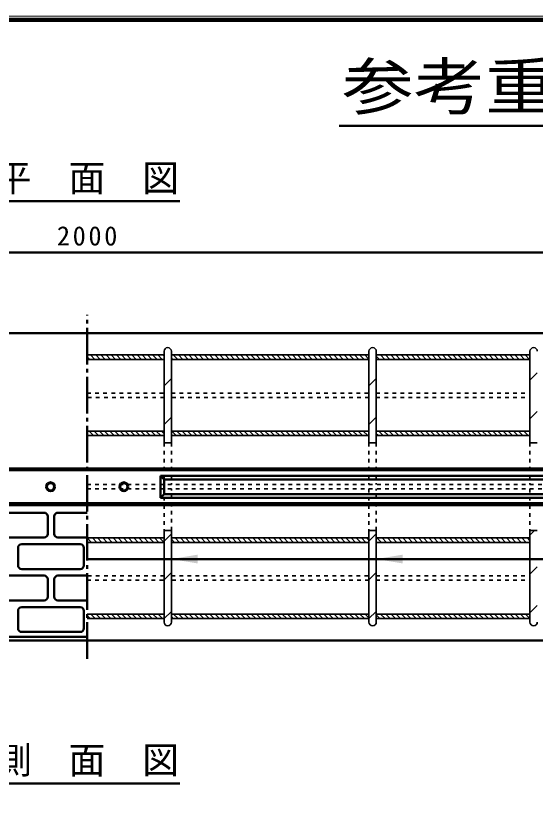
# Model space of a CAD drawing. Units: millimetres, scale not verified. Extents: x 100 to 4105, y 100 to 2870.
# Drawn here: x 2837 to 3548, y 1776 to 2870 of the extents above; entities that cross this region are included whole.
import ezdxf
from ezdxf.enums import TextEntityAlignment as Align

# ---------------------------------------------------------------- set-up
doc = ezdxf.new("R2010")
doc.units = ezdxf.units.MM
doc.header["$LTSCALE"] = 5
doc.linetypes.add('USER1', pattern=[2.2, 1, -1.2])
doc.linetypes.add('USER2', pattern=[13.4, 10, -1.2, 1, -1.2])
doc.layers.add('V-nasSTD', color=7, linetype='Continuous', lineweight=35)
doc.styles.add('ＭＳ ゴシック', font='')
doc.styles.get('ＭＳ ゴシック').set_extended_font_data('MS Gothic')

msp = doc.modelspace()

# ---------------------------------------------------------------- hatches: boundary and pattern name
at = {"layer": 'V-nasSTD'}
for points in [[(3085.35, 2133.983), (3049.35, 2127.983), (3085.35, 2121.983)], [(3365.35, 2133.983), (3329.35, 2127.983), (3365.35, 2121.983)]]:
    msp.add_hatch(color=256, dxfattribs=at).paths.add_polyline_path(points)

# ---------------------------------------------------------------- linework, layer by layer
at = {"layer": 'V-nasSTD', "lineweight": 100}
msp.add_line((4100, 2865), (105, 2865), dxfattribs=at)
at = {"layer": 'V-nasSTD', "lineweight": 50}
for p, q in [((3278.536, 2719.753), (4000.536, 2719.753)), ((2807.947, 2616.841), (3060.754, 2616.841)), ((1934.35, 2546.841), (3934.35, 2546.841)), ((3934.35, 2436.841), (1934.35, 2436.841)), ((3934.35, 2251.841), (1934.35, 2251.841)), ((3934.35, 2249.341), (1934.35, 2249.341)), ((3034.35, 2241.841), (3834.35, 2241.841)), ((3034.35, 2211.841), (3034.35, 2241.841)), ((3039.35, 2236.841), (3034.35, 2241.841)), ((3039.35, 2236.841), (3829.35, 2236.841)), ((3039.35, 2216.841), (3039.35, 2236.841)), ((3039.35, 2216.841), (3034.35, 2211.841)), ((3034.35, 2211.841), (3834.35, 2211.841)), ((3039.35, 2216.841), (3829.35, 2216.841)), ((3934.35, 2204.341), (1934.35, 2204.341)), ((1934.35, 2201.841), (3934.35, 2201.841)), ((2795.35, 2191.341), (2875.35, 2191.341)), ((2894.35, 2191.341), (2934.35, 2191.341)), ((2880.35, 2162.341), (2880.35, 2186.341)), ((2889.35, 2186.341), (2889.35, 2162.341)), ((2795.35, 2157.341), (2875.35, 2157.341)), ((2894.35, 2157.341), (2934.35, 2157.341)), ((2844.85, 2148.341), (2924.85, 2148.341)), ((2839.85, 2119.341), (2839.85, 2143.341)), ((2929.85, 2119.341), (2929.85, 2143.341)), ((2934.35, 2127.983), (4037.35, 2127.983)), ((2844.85, 2114.341), (2924.85, 2114.341)), ((2795.35, 2105.341), (2875.35, 2105.341)), ((2894.35, 2105.341), (2934.35, 2105.341)), ((2880.35, 2076.341), (2880.35, 2100.341)), ((2889.35, 2100.341), (2889.35, 2076.341)), ((2795.35, 2071.341), (2875.35, 2071.341)), ((2894.35, 2071.341), (2934.35, 2071.341)), ((2844.85, 2062.341), (2924.85, 2062.341)), ((2839.85, 2033.341), (2839.85, 2057.341)), ((2929.85, 2033.341), (2929.85, 2057.341)), ((2844.85, 2028.341), (2924.85, 2028.341)), ((1934.35, 2021.841), (2934.35, 2021.841)), ((1934.35, 2016.841), (3934.35, 2016.841)), ((2807.947, 1821.38), (3060.754, 1821.38))]:
    msp.add_line(p, q, dxfattribs=at)
at = {"layer": 'V-nasSTD', "linetype": 'USER2', "lineweight": 50}
msp.add_line((2934.35, 1991.841), (2934.35, 2461.841), dxfattribs=at)
at = {"layer": 'V-nasSTD'}
for p, q in [((3039.35, 2411.841), (3039.35, 2286.841)), ((3049.35, 2411.841), (3049.35, 2286.841)), ((3319.35, 2411.841), (3319.35, 2286.841)), ((3329.35, 2411.841), (3329.35, 2286.841)), ((3539.35, 2411.841), (3539.35, 2286.841)), ((2934.35, 2406.841), (3039.35, 2406.841)), ((2934.35, 2404.306), (2937.815, 2400.841)), ((2934.35, 2400.841), (3039.35, 2400.841)), ((2938.886, 2406.841), (2944.886, 2400.841)), ((2945.957, 2406.841), (2951.957, 2400.841)), ((2953.028, 2406.841), (2959.028, 2400.841)), ((2960.099, 2406.841), (2966.099, 2400.841)), ((2967.17, 2406.841), (2973.17, 2400.841)), ((2974.242, 2406.841), (2980.242, 2400.841)), ((2981.313, 2406.841), (2987.313, 2400.841)), ((2988.384, 2406.841), (2994.384, 2400.841)), ((2995.455, 2406.841), (3001.455, 2400.841)), ((3002.526, 2406.841), (3008.526, 2400.841)), ((3009.597, 2406.841), (3015.597, 2400.841)), ((3016.668, 2406.841), (3022.668, 2400.841)), ((3023.739, 2406.841), (3029.739, 2400.841)), ((3030.81, 2406.841), (3036.81, 2400.841)), ((3037.881, 2406.841), (3039.35, 2405.372)), ((3049.35, 2406.841), (3319.35, 2406.841)), ((3049.35, 2402.443), (3050.952, 2400.841)), ((3049.35, 2400.841), (3319.35, 2400.841)), ((3052.023, 2406.841), (3058.023, 2400.841)), ((3059.094, 2406.841), (3065.094, 2400.841)), ((3066.165, 2406.841), (3072.165, 2400.841)), ((3073.236, 2406.841), (3079.236, 2400.841)), ((3080.308, 2406.841), (3086.308, 2400.841)), ((3087.379, 2406.841), (3093.379, 2400.841)), ((3094.45, 2406.841), (3100.45, 2400.841)), ((3101.521, 2406.841), (3107.521, 2400.841)), ((3108.592, 2406.841), (3114.592, 2400.841)), ((3115.663, 2406.841), (3121.663, 2400.841)), ((3122.734, 2406.841), (3128.734, 2400.841)), ((3129.805, 2406.841), (3135.805, 2400.841)), ((3136.876, 2406.841), (3142.876, 2400.841)), ((3143.947, 2406.841), (3149.947, 2400.841)), ((3151.018, 2406.841), (3157.018, 2400.841)), ((3158.089, 2406.841), (3164.089, 2400.841)), ((3165.16, 2406.841), (3171.16, 2400.841)), ((3172.231, 2406.841), (3178.231, 2400.841)), ((3179.302, 2406.841), (3185.302, 2400.841)), ((3186.374, 2406.841), (3192.374, 2400.841)), ((3193.445, 2406.841), (3199.445, 2400.841)), ((3200.516, 2406.841), (3206.516, 2400.841)), ((3207.587, 2406.841), (3213.587, 2400.841)), ((3214.658, 2406.841), (3220.658, 2400.841)), ((3221.729, 2406.841), (3227.729, 2400.841)), ((3228.8, 2406.841), (3234.8, 2400.841)), ((3235.871, 2406.841), (3241.871, 2400.841)), ((3242.942, 2406.841), (3248.942, 2400.841)), ((3250.013, 2406.841), (3256.013, 2400.841)), ((3257.084, 2406.841), (3263.084, 2400.841)), ((3264.155, 2406.841), (3270.155, 2400.841)), ((3271.226, 2406.841), (3277.226, 2400.841)), ((3278.297, 2406.841), (3284.297, 2400.841)), ((3285.368, 2406.841), (3291.368, 2400.841)), ((3292.44, 2406.841), (3298.44, 2400.841)), ((3299.511, 2406.841), (3305.511, 2400.841)), ((3306.582, 2406.841), (3312.582, 2400.841)), ((3313.653, 2406.841), (3319.35, 2401.143)), ((3329.35, 2406.841), (3539.35, 2406.841)), ((3329.35, 2405.286), (3333.795, 2400.841)), ((3329.35, 2400.841), (3539.35, 2400.841)), ((3334.866, 2406.841), (3340.866, 2400.841)), ((3341.937, 2406.841), (3347.937, 2400.841)), ((3349.008, 2406.841), (3355.008, 2400.841)), ((3356.079, 2406.841), (3362.079, 2400.841)), ((3363.15, 2406.841), (3369.15, 2400.841)), ((3370.221, 2406.841), (3376.221, 2400.841)), ((3377.292, 2406.841), (3383.292, 2400.841)), ((3384.363, 2406.841), (3390.363, 2400.841)), ((3391.435, 2406.841), (3397.435, 2400.841)), ((3398.506, 2406.841), (3404.506, 2400.841)), ((3405.577, 2406.841), (3411.577, 2400.841)), ((3412.648, 2406.841), (3418.648, 2400.841)), ((3419.719, 2406.841), (3425.719, 2400.841)), ((3426.79, 2406.841), (3432.79, 2400.841)), ((3433.861, 2406.841), (3439.861, 2400.841)), ((3440.932, 2406.841), (3446.932, 2400.841)), ((3448.003, 2406.841), (3454.003, 2400.841)), ((3455.074, 2406.841), (3461.074, 2400.841)), ((3462.145, 2406.841), (3468.145, 2400.841)), ((3469.216, 2406.841), (3475.216, 2400.841)), ((3476.287, 2406.841), (3482.287, 2400.841)), ((3483.358, 2406.841), (3489.358, 2400.841)), ((3490.429, 2406.841), (3496.429, 2400.841)), ((3497.501, 2406.841), (3503.501, 2400.841)), ((3504.572, 2406.841), (3510.572, 2400.841)), ((3511.643, 2406.841), (3517.643, 2400.841)), ((3518.714, 2406.841), (3524.714, 2400.841)), ((3525.785, 2406.841), (3531.785, 2400.841)), ((3532.856, 2406.841), (3538.856, 2400.841)), ((3539.35, 2372.624), (3549.35, 2382.624)), ((3039.35, 2364.756), (3049.35, 2374.756)), ((3319.35, 2364.756), (3329.35, 2374.756)), ((3039.35, 2311.723), (3049.35, 2321.723)), ((3319.35, 2311.723), (3329.35, 2321.723)), ((3539.35, 2319.591), (3549.35, 2329.591)), ((2934.35, 2302.841), (3039.35, 2302.841)), ((2936.82, 2302.841), (2942.82, 2296.841)), ((2943.891, 2302.841), (2949.891, 2296.841)), ((2950.962, 2302.841), (2956.962, 2296.841)), ((2958.033, 2302.841), (2964.033, 2296.841)), ((2965.104, 2302.841), (2971.104, 2296.841)), ((2972.175, 2302.841), (2978.175, 2296.841)), ((2979.247, 2302.841), (2985.247, 2296.841)), ((2986.318, 2302.841), (2992.318, 2296.841)), ((2993.389, 2302.841), (2999.389, 2296.841)), ((3000.46, 2302.841), (3006.46, 2296.841)), ((3007.531, 2302.841), (3013.531, 2296.841)), ((3014.602, 2302.841), (3020.602, 2296.841)), ((3021.673, 2302.841), (3027.673, 2296.841)), ((3028.744, 2302.841), (3034.744, 2296.841)), ((3035.815, 2302.841), (3039.35, 2299.306)), ((3049.35, 2302.841), (3319.35, 2302.841)), ((3049.957, 2302.841), (3055.957, 2296.841)), ((3057.028, 2302.841), (3063.028, 2296.841)), ((3064.099, 2302.841), (3070.099, 2296.841)), ((3071.17, 2302.841), (3077.17, 2296.841)), ((3078.242, 2302.841), (3084.242, 2296.841)), ((3085.313, 2302.841), (3091.313, 2296.841)), ((3092.384, 2302.841), (3098.384, 2296.841)), ((3099.455, 2302.841), (3105.455, 2296.841)), ((3106.526, 2302.841), (3112.526, 2296.841)), ((3113.597, 2302.841), (3119.597, 2296.841)), ((3120.668, 2302.841), (3126.668, 2296.841)), ((3127.739, 2302.841), (3133.739, 2296.841)), ((3134.81, 2302.841), (3140.81, 2296.841)), ((3141.881, 2302.841), (3147.881, 2296.841)), ((3148.952, 2302.841), (3154.952, 2296.841)), ((3156.023, 2302.841), (3162.023, 2296.841)), ((3163.094, 2302.841), (3169.094, 2296.841)), ((3170.165, 2302.841), (3176.165, 2296.841)), ((3177.236, 2302.841), (3183.236, 2296.841)), ((3184.308, 2302.841), (3190.308, 2296.841)), ((3191.379, 2302.841), (3197.379, 2296.841)), ((3198.45, 2302.841), (3204.45, 2296.841)), ((3205.521, 2302.841), (3211.521, 2296.841)), ((3212.592, 2302.841), (3218.592, 2296.841)), ((3219.663, 2302.841), (3225.663, 2296.841)), ((3226.734, 2302.841), (3232.734, 2296.841)), ((3233.805, 2302.841), (3239.805, 2296.841)), ((3240.876, 2302.841), (3246.876, 2296.841)), ((3247.947, 2302.841), (3253.947, 2296.841)), ((3255.018, 2302.841), (3261.018, 2296.841)), ((3262.089, 2302.841), (3268.089, 2296.841)), ((3269.16, 2302.841), (3275.16, 2296.841)), ((3276.231, 2302.841), (3282.231, 2296.841)), ((3283.302, 2302.841), (3289.302, 2296.841)), ((3290.374, 2302.841), (3296.374, 2296.841)), ((3297.445, 2302.841), (3303.445, 2296.841)), ((3304.516, 2302.841), (3310.516, 2296.841)), ((3311.587, 2302.841), (3317.587, 2296.841)), ((3318.658, 2302.841), (3319.35, 2302.148)), ((3329.35, 2302.841), (3539.35, 2302.841)), ((3329.35, 2299.22), (3331.729, 2296.841)), ((3332.8, 2302.841), (3338.8, 2296.841)), ((3339.871, 2302.841), (3345.871, 2296.841)), ((3346.942, 2302.841), (3352.942, 2296.841)), ((3354.013, 2302.841), (3360.013, 2296.841)), ((3361.084, 2302.841), (3367.084, 2296.841)), ((3368.155, 2302.841), (3374.155, 2296.841)), ((3375.226, 2302.841), (3381.226, 2296.841)), ((3382.297, 2302.841), (3388.297, 2296.841)), ((3389.368, 2302.841), (3395.368, 2296.841)), ((3396.44, 2302.841), (3402.44, 2296.841)), ((3403.511, 2302.841), (3409.511, 2296.841)), ((3410.582, 2302.841), (3416.582, 2296.841)), ((3417.653, 2302.841), (3423.653, 2296.841)), ((3424.724, 2302.841), (3430.724, 2296.841)), ((3431.795, 2302.841), (3437.795, 2296.841)), ((3438.866, 2302.841), (3444.866, 2296.841)), ((3445.937, 2302.841), (3451.937, 2296.841)), ((3453.008, 2302.841), (3459.008, 2296.841)), ((3460.079, 2302.841), (3466.079, 2296.841)), ((3467.15, 2302.841), (3473.15, 2296.841)), ((3474.221, 2302.841), (3480.221, 2296.841)), ((3481.292, 2302.841), (3487.292, 2296.841)), ((3488.363, 2302.841), (3494.363, 2296.841)), ((3495.435, 2302.841), (3501.435, 2296.841)), ((3502.506, 2302.841), (3508.506, 2296.841)), ((3509.577, 2302.841), (3515.577, 2296.841)), ((3516.648, 2302.841), (3522.648, 2296.841)), ((3523.719, 2302.841), (3529.719, 2296.841)), ((3530.79, 2302.841), (3536.79, 2296.841)), ((3537.861, 2302.841), (3539.35, 2301.352)), ((2934.35, 2298.24), (2935.749, 2296.841)), ((2934.35, 2296.841), (3039.35, 2296.841)), ((3049.35, 2296.841), (3319.35, 2296.841)), ((3329.35, 2296.841), (3539.35, 2296.841)), ((3039.35, 2286.841), (3049.35, 2286.841)), ((3319.35, 2286.841), (3329.35, 2286.841)), ((3539.35, 2286.841), (3549.35, 2286.841)), ((2934.35, 2156.841), (3039.35, 2156.841)), ((2934.35, 2156.818), (2940.328, 2150.841)), ((2941.399, 2156.841), (2947.399, 2150.841)), ((2948.47, 2156.841), (2954.47, 2150.841)), ((2955.541, 2156.841), (2961.541, 2150.841)), ((2962.612, 2156.841), (2968.612, 2150.841)), ((2969.683, 2156.841), (2975.683, 2150.841)), ((2976.754, 2156.841), (2982.754, 2150.841)), ((2983.825, 2156.841), (2989.825, 2150.841)), ((2990.896, 2156.841), (2996.896, 2150.841)), ((2997.967, 2156.841), (3003.967, 2150.841)), ((3005.038, 2156.841), (3011.038, 2150.841)), ((3012.109, 2156.841), (3018.109, 2150.841)), ((3019.181, 2156.841), (3025.181, 2150.841)), ((3026.252, 2156.841), (3032.252, 2150.841)), ((3033.323, 2156.841), (3039.323, 2150.841)), ((3039.35, 2166.841), (3039.35, 2041.841)), ((3039.35, 2166.841), (3049.35, 2166.841)), ((3039.35, 2152.624), (3049.35, 2162.624)), ((3049.35, 2166.841), (3049.35, 2041.841)), ((3049.35, 2156.841), (3319.35, 2156.841)), ((3054.536, 2156.841), (3060.536, 2150.841)), ((3061.607, 2156.841), (3067.607, 2150.841)), ((3068.678, 2156.841), (3074.678, 2150.841)), ((3075.749, 2156.841), (3081.749, 2150.841)), ((3082.82, 2156.841), (3088.82, 2150.841)), ((3089.891, 2156.841), (3095.891, 2150.841)), ((3096.962, 2156.841), (3102.962, 2150.841)), ((3104.033, 2156.841), (3110.033, 2150.841)), ((3111.104, 2156.841), (3117.104, 2150.841)), ((3118.175, 2156.841), (3124.175, 2150.841)), ((3125.247, 2156.841), (3131.247, 2150.841)), ((3132.318, 2156.841), (3138.318, 2150.841)), ((3139.389, 2156.841), (3145.389, 2150.841)), ((3146.46, 2156.841), (3152.46, 2150.841)), ((3153.531, 2156.841), (3159.531, 2150.841)), ((3160.602, 2156.841), (3166.602, 2150.841)), ((3167.673, 2156.841), (3173.673, 2150.841)), ((3174.744, 2156.841), (3180.744, 2150.841)), ((3181.815, 2156.841), (3187.815, 2150.841)), ((3188.886, 2156.841), (3194.886, 2150.841)), ((3195.957, 2156.841), (3201.957, 2150.841)), ((3203.028, 2156.841), (3209.028, 2150.841)), ((3210.099, 2156.841), (3216.099, 2150.841)), ((3217.17, 2156.841), (3223.17, 2150.841)), ((3224.242, 2156.841), (3230.242, 2150.841)), ((3231.313, 2156.841), (3237.313, 2150.841)), ((3238.384, 2156.841), (3244.384, 2150.841)), ((3245.455, 2156.841), (3251.455, 2150.841)), ((3252.526, 2156.841), (3258.526, 2150.841)), ((3259.597, 2156.841), (3265.597, 2150.841)), ((3266.668, 2156.841), (3272.668, 2150.841)), ((3273.739, 2156.841), (3279.739, 2150.841)), ((3280.81, 2156.841), (3286.81, 2150.841)), ((3287.881, 2156.841), (3293.881, 2150.841)), ((3294.952, 2156.841), (3300.952, 2150.841)), ((3302.023, 2156.841), (3308.023, 2150.841)), ((3309.094, 2156.841), (3315.094, 2150.841)), ((3316.165, 2156.841), (3319.35, 2153.656)), ((3319.35, 2166.841), (3319.35, 2041.841)), ((3319.35, 2166.841), (3329.35, 2166.841)), ((3319.35, 2152.624), (3329.35, 2162.624)), ((3329.35, 2166.841), (3329.35, 2041.841)), ((3329.35, 2156.841), (3539.35, 2156.841)), ((3330.308, 2156.841), (3336.308, 2150.841)), ((3337.379, 2156.841), (3343.379, 2150.841)), ((3344.45, 2156.841), (3350.45, 2150.841)), ((3351.521, 2156.841), (3357.521, 2150.841)), ((3358.592, 2156.841), (3364.592, 2150.841)), ((3365.663, 2156.841), (3371.663, 2150.841)), ((3372.734, 2156.841), (3378.734, 2150.841)), ((3379.805, 2156.841), (3385.805, 2150.841)), ((3386.876, 2156.841), (3392.876, 2150.841)), ((3393.947, 2156.841), (3399.947, 2150.841)), ((3401.018, 2156.841), (3407.018, 2150.841)), ((3408.089, 2156.841), (3414.089, 2150.841)), ((3415.16, 2156.841), (3421.16, 2150.841)), ((3422.231, 2156.841), (3428.231, 2150.841)), ((3429.302, 2156.841), (3435.302, 2150.841)), ((3436.374, 2156.841), (3442.374, 2150.841)), ((3443.445, 2156.841), (3449.445, 2150.841)), ((3450.516, 2156.841), (3456.516, 2150.841)), ((3457.587, 2156.841), (3463.587, 2150.841)), ((3464.658, 2156.841), (3470.658, 2150.841)), ((3471.729, 2156.841), (3477.729, 2150.841)), ((3478.8, 2156.841), (3484.8, 2150.841)), ((3485.871, 2156.841), (3491.871, 2150.841)), ((3492.942, 2156.841), (3498.942, 2150.841)), ((3500.013, 2156.841), (3506.013, 2150.841)), ((3507.084, 2156.841), (3513.084, 2150.841)), ((3514.155, 2156.841), (3520.155, 2150.841)), ((3521.226, 2156.841), (3527.226, 2150.841)), ((3528.297, 2156.841), (3534.297, 2150.841)), ((3535.368, 2156.841), (3539.35, 2152.859)), ((3539.35, 2166.841), (3539.35, 2041.841)), ((3539.35, 2166.841), (3549.35, 2166.841)), ((3539.35, 2160.492), (3545.699, 2166.841)), ((2934.35, 2150.841), (3039.35, 2150.841)), ((3049.35, 2154.955), (3053.465, 2150.841)), ((3049.35, 2150.841), (3319.35, 2150.841)), ((3329.35, 2150.841), (3539.35, 2150.841)), ((3539.35, 2107.459), (3549.35, 2117.459)), ((3039.35, 2099.591), (3049.35, 2109.591)), ((3319.35, 2099.591), (3329.35, 2109.591)), ((3539.35, 2054.426), (3549.35, 2064.426)), ((2934.35, 2052.841), (3039.35, 2052.841)), ((2934.35, 2050.752), (2938.262, 2046.841)), ((2934.35, 2046.841), (3039.35, 2046.841)), ((2939.333, 2052.841), (2945.333, 2046.841)), ((2946.404, 2052.841), (2952.404, 2046.841)), ((2953.475, 2052.841), (2959.475, 2046.841)), ((2960.546, 2052.841), (2966.546, 2046.841)), ((2967.617, 2052.841), (2973.617, 2046.841)), ((2974.688, 2052.841), (2980.688, 2046.841)), ((2981.759, 2052.841), (2987.759, 2046.841)), ((2988.83, 2052.841), (2994.83, 2046.841)), ((2995.901, 2052.841), (3001.901, 2046.841)), ((3002.972, 2052.841), (3008.972, 2046.841)), ((3010.043, 2052.841), (3016.043, 2046.841)), ((3017.115, 2052.841), (3023.115, 2046.841)), ((3024.186, 2052.841), (3030.186, 2046.841)), ((3031.257, 2052.841), (3037.257, 2046.841)), ((3038.328, 2052.841), (3039.35, 2051.818)), ((3039.35, 2046.558), (3049.35, 2056.558)), ((3049.35, 2052.841), (3319.35, 2052.841)), ((3049.35, 2048.889), (3051.399, 2046.841)), ((3049.35, 2046.841), (3319.35, 2046.841)), ((3052.47, 2052.841), (3058.47, 2046.841)), ((3059.541, 2052.841), (3065.541, 2046.841)), ((3066.612, 2052.841), (3072.612, 2046.841)), ((3073.683, 2052.841), (3079.683, 2046.841)), ((3080.754, 2052.841), (3086.754, 2046.841)), ((3087.825, 2052.841), (3093.825, 2046.841)), ((3094.896, 2052.841), (3100.896, 2046.841)), ((3101.967, 2052.841), (3107.967, 2046.841)), ((3109.038, 2052.841), (3115.038, 2046.841)), ((3116.109, 2052.841), (3122.109, 2046.841)), ((3123.181, 2052.841), (3129.181, 2046.841)), ((3130.252, 2052.841), (3136.252, 2046.841)), ((3137.323, 2052.841), (3143.323, 2046.841)), ((3144.394, 2052.841), (3150.394, 2046.841)), ((3151.465, 2052.841), (3157.465, 2046.841)), ((3158.536, 2052.841), (3164.536, 2046.841)), ((3165.607, 2052.841), (3171.607, 2046.841)), ((3172.678, 2052.841), (3178.678, 2046.841)), ((3179.749, 2052.841), (3185.749, 2046.841)), ((3186.82, 2052.841), (3192.82, 2046.841)), ((3193.891, 2052.841), (3199.891, 2046.841)), ((3200.962, 2052.841), (3206.962, 2046.841)), ((3208.033, 2052.841), (3214.033, 2046.841)), ((3215.104, 2052.841), (3221.104, 2046.841)), ((3222.175, 2052.841), (3228.175, 2046.841)), ((3229.247, 2052.841), (3235.247, 2046.841)), ((3236.318, 2052.841), (3242.318, 2046.841)), ((3243.389, 2052.841), (3249.389, 2046.841)), ((3250.46, 2052.841), (3256.46, 2046.841)), ((3257.531, 2052.841), (3263.531, 2046.841)), ((3264.602, 2052.841), (3270.602, 2046.841)), ((3271.673, 2052.841), (3277.673, 2046.841)), ((3278.744, 2052.841), (3284.744, 2046.841)), ((3285.815, 2052.841), (3291.815, 2046.841)), ((3292.886, 2052.841), (3298.886, 2046.841)), ((3299.957, 2052.841), (3305.957, 2046.841)), ((3307.028, 2052.841), (3313.028, 2046.841)), ((3314.099, 2052.841), (3319.35, 2047.59)), ((3319.35, 2046.558), (3329.35, 2056.558)), ((3329.35, 2052.841), (3539.35, 2052.841)), ((3329.35, 2051.732), (3334.242, 2046.841)), ((3329.35, 2046.841), (3539.35, 2046.841)), ((3335.313, 2052.841), (3341.313, 2046.841)), ((3342.384, 2052.841), (3348.384, 2046.841)), ((3349.455, 2052.841), (3355.455, 2046.841)), ((3356.526, 2052.841), (3362.526, 2046.841)), ((3363.597, 2052.841), (3369.597, 2046.841)), ((3370.668, 2052.841), (3376.668, 2046.841)), ((3377.739, 2052.841), (3383.739, 2046.841)), ((3384.81, 2052.841), (3390.81, 2046.841)), ((3391.881, 2052.841), (3397.881, 2046.841)), ((3398.952, 2052.841), (3404.952, 2046.841)), ((3406.023, 2052.841), (3412.023, 2046.841)), ((3413.094, 2052.841), (3419.094, 2046.841)), ((3420.165, 2052.841), (3426.165, 2046.841)), ((3427.236, 2052.841), (3433.236, 2046.841)), ((3434.308, 2052.841), (3440.308, 2046.841)), ((3441.379, 2052.841), (3447.379, 2046.841)), ((3448.45, 2052.841), (3454.45, 2046.841)), ((3455.521, 2052.841), (3461.521, 2046.841)), ((3462.592, 2052.841), (3468.592, 2046.841)), ((3469.663, 2052.841), (3475.663, 2046.841)), ((3476.734, 2052.841), (3482.734, 2046.841)), ((3483.805, 2052.841), (3489.805, 2046.841)), ((3490.876, 2052.841), (3496.876, 2046.841)), ((3497.947, 2052.841), (3503.947, 2046.841)), ((3505.018, 2052.841), (3511.018, 2046.841)), ((3512.089, 2052.841), (3518.089, 2046.841)), ((3519.16, 2052.841), (3525.16, 2046.841)), ((3526.231, 2052.841), (3532.231, 2046.841)), ((3533.302, 2052.841), (3539.302, 2046.841))]:
    msp.add_line(p, q, dxfattribs=at)
at = {"layer": 'V-nasSTD', "linetype": 'USER1'}
for p, q in [((2934.35, 2354.556), (3039.35, 2354.556)), ((3049.35, 2354.556), (3319.35, 2354.556)), ((3329.35, 2354.556), (3539.35, 2354.556)), ((3039.35, 2348.556), (2934.35, 2348.556)), ((3319.35, 2348.556), (3049.35, 2348.556)), ((3329.35, 2348.556), (3539.35, 2348.556)), ((3039.35, 2286.841), (3039.35, 2229.841)), ((3049.35, 2286.841), (3049.35, 2229.841)), ((3319.35, 2286.841), (3319.35, 2229.841)), ((3329.35, 2286.841), (3329.35, 2229.841)), ((3539.35, 2286.841), (3539.35, 2229.841)), ((2934.35, 2229.841), (3909.35, 2229.841)), ((2934.35, 2223.841), (3909.35, 2223.841)), ((3039.35, 2223.841), (3039.35, 2166.841)), ((3049.35, 2166.841), (3049.35, 2223.841)), ((3319.35, 2223.841), (3319.35, 2166.841)), ((3329.35, 2166.841), (3329.35, 2223.841)), ((3539.35, 2223.841), (3539.35, 2166.841)), ((3039.35, 2105.126), (2934.35, 2105.126)), ((3049.35, 2105.126), (3319.35, 2105.126)), ((3329.35, 2105.126), (3539.35, 2105.126)), ((2934.35, 2099.126), (3039.35, 2099.126)), ((3319.35, 2099.126), (3049.35, 2099.126)), ((3329.35, 2099.126), (3539.35, 2099.126))]:
    msp.add_line(p, q, dxfattribs=at)
at = {"layer": 'V-nasSTD', "lineweight": 13}
msp.add_lwpolyline([(100, 100), (100, 2870), (4105, 2870), (4105, 100)], close=True, dxfattribs=at)
at = {"layer": 'V-nasSTD', "lineweight": 50}
for centre, radius in [((2884.35, 2226.841), 6), ((2984.35, 2226.841), 6), ((2884.35, 2226.841), 5), ((2984.35, 2226.841), 5)]:
    msp.add_circle(centre, radius, dxfattribs=at)
at = {"layer": 'V-nasSTD'}
for centre, start, end in [((3044.35, 2411.841), 0, 180), ((3324.35, 2411.841), 0, 180), ((3544.35, 2411.841), 0, 180), ((3044.35, 2041.841), 180, 0), ((3324.35, 2041.841), 180, 0), ((3544.35, 2041.841), 180, 0)]:
    msp.add_arc(centre, 5, start, end, dxfattribs=at)
at = {"layer": 'V-nasSTD', "lineweight": 50}
for centre, start, end in [((2875.35, 2186.341), 0, 90), ((2894.35, 2186.341), 90, 180), ((2875.35, 2162.341), 270, 0), ((2894.35, 2162.341), 180, 270), ((2844.85, 2143.341), 90, 180), ((2924.85, 2143.341), 0, 90), ((2844.85, 2119.341), 180, 270), ((2924.85, 2119.341), 270, 0), ((2875.35, 2100.341), 0, 90), ((2894.35, 2100.341), 90, 180), ((2875.35, 2076.341), 270, 0), ((2894.35, 2076.341), 180, 270), ((2844.85, 2057.341), 90, 180), ((2924.85, 2057.341), 0, 90), ((2844.85, 2033.341), 180, 270), ((2924.85, 2033.341), 270, 0)]:
    msp.add_arc(centre, 5, start, end, dxfattribs=at)

# ---------------------------------------------------------------- texts
at = {"layer": 'V-nasSTD', "style": 'ＭＳ ゴシック', "width": 1.15}
msp.add_text('参考重量\u3000560kg', height=62.32, dxfattribs=at).set_placement((3282.536, 2804.753), align=Align.TOP_LEFT)
at = {"layer": 'V-nasSTD', "style": 'ＭＳ ゴシック'}
for s, p in [('平\u3000面\u3000図', (2807.947, 2667.241)), ('側\u3000面\u3000図', (2807.947, 1871.78))]:
    msp.add_text(s, height=36.95, dxfattribs=at).set_placement(p, align=Align.TOP_LEFT)
at = {"layer": 'V-nasSTD', "insert": (2892.95, 2582.841), "char_height": 26.39, "attachment_point": 1, "style": 'ＭＳ ゴシック'}
msp.add_mtext('\\T1.2;2000', dxfattribs=at)

doc.saveas('drawing.dxf')
